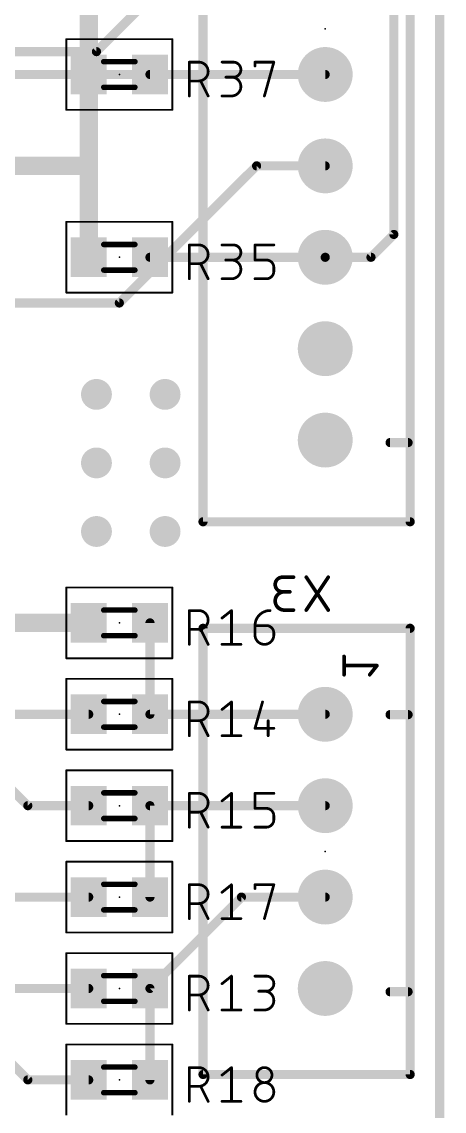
# Model space of a CAD drawing. Extents: x -10 to 79, y 9 to 113.
# Drawn here: x 67.14 to 78.87, y 57.55 to 87.82 of the extents above; entities that cross this region are included whole.
import ezdxf

# ---------------------------------------------------------------- set-up
doc = ezdxf.new("R2010")
doc.units = 0
for name, color, linetype in [('1', 12, 'CONTINUOUS'), ('16', 132, 'CONTINUOUS'), ('17', 110, 'CONTINUOUS'), ('18', 110, 'CONTINUOUS'), ('20', 31, 'CONTINUOUS'), ('22', 253, 'CONTINUOUS'), ('23', 53, 'CONTINUOUS'), ('24', 53, 'CONTINUOUS'), ('25', 253, 'CONTINUOUS'), ('26', 253, 'CONTINUOUS'), ('39', 12, 'CONTINUOUS'), ('51', 253, 'CONTINUOUS'), ('52', 253, 'CONTINUOUS')]:
    doc.layers.add(name, color=color, linetype=linetype)

# ---------------------------------------------------------------- blocks, each defined once
blk = doc.blocks.new('RECT')
blk.add_solid([(-0.5, -0.5), (0.5, -0.5), (-0.5, 0.5), (0.5, 0.5)])
blk = doc.blocks.new('ROUNDP')
at = {"const_width": 0.5}
blk.add_lwpolyline([(0, -0.25, 1), (0, 0.25, 1), (0, -0.25)], format="xyb", dxfattribs=at)
blk = doc.blocks.new('ROUNDV')
at = {"const_width": 0.5}
blk.add_lwpolyline([(0, -0.25, 1), (0, 0.25, 1), (0, -0.25)], format="xyb", dxfattribs=at)

msp = doc.modelspace()

# ---------------------------------------------------------------- linework, layer by layer
at = {"layer": '1'}
for points, const_width in [([(78.74, 113.03), (78.74, 8.89)], 0.254), ([(69, 86.36), (69, 88.9)], 0.508), ([(69, 83.82), (69, 86.36)], 0.508), ([(70.7, 86.36), (75.565, 86.36)], 0.254), ([(64.77, 83.82), (69, 83.82)], 0.508), ([(69, 81.28), (69, 83.82)], 0.508), ([(75.565, 81.28), (70.7, 81.28)], 0.254), ([(66.675, 71.12), (69, 71.12)], 0.508), ([(70.7, 68.58), (70.7, 71.12)], 0.254), ([(69, 68.58), (63.5, 68.58)], 0.254), ([(75.565, 68.58), (70.7, 68.58)], 0.254), ([(67.31, 66.04), (66.675, 66.675)], 0.254), ([(69, 66.04), (67.31, 66.04)], 0.254), ([(75.565, 66.04), (70.7, 66.04)], 0.254), ([(70.7, 66.04), (70.7, 63.5)], 0.254), ([(69, 63.5), (66.675, 63.5)], 0.254), ([(70.7, 60.96), (73.24, 63.5)], 0.254), ([(73.24, 63.5), (75.565, 63.5)], 0.254), ([(69, 60.96), (48.26, 60.96)], 0.254), ([(70.7, 58.42), (70.7, 60.96)], 0.254), ([(66.675, 59.055), (67.31, 58.42)], 0.254), ([(67.31, 58.42), (69, 58.42)], 0.254)]:
    msp.add_lwpolyline(points, dxfattribs=dict(at, const_width=const_width))
for points, const_width in [([(69.127, 86.36, 1), (68.873, 86.36)], 0.254), ([(68.873, 86.36, 1), (69.127, 86.36)], 0.254), ([(70.7, 86.4235, 1), (70.7, 86.2965)], 0.127), ([(75.565, 86.2965, 1), (75.565, 86.4235)], 0.127), ([(69.127, 83.82, 1), (68.873, 83.82)], 0.254), ([(68.873, 83.82, 1), (69.127, 83.82)], 0.254), ([(69, 83.693, 1), (69, 83.947)], 0.254), ([(68.873, 81.28, 1), (69.127, 81.28)], 0.254), ([(70.7, 81.3435, 1), (70.7, 81.2165)], 0.127), ([(75.565, 81.2165, 1), (75.565, 81.3435)], 0.127), ([(69, 70.993, 1), (69, 71.247)], 0.254), ([(70.7635, 71.12, 1), (70.6365, 71.12)], 0.127), ([(69, 68.5165, 1), (69, 68.6435)], 0.127), ([(70.7, 68.6435, 1), (70.7, 68.5165)], 0.127), ([(70.6365, 68.58, 1), (70.7635, 68.58)], 0.127), ([(75.565, 68.5165, 1), (75.565, 68.6435)], 0.127), ([(67.31, 66.1035, 1), (67.31, 65.9765)], 0.127), ([(67.2651, 65.9951, 1), (67.3549, 66.0849)], 0.127), ([(69, 65.9765, 1), (69, 66.1035)], 0.127), ([(70.7, 66.1035, 1), (70.7, 65.9765)], 0.127), ([(70.7635, 66.04, 1), (70.6365, 66.04)], 0.127), ([(75.565, 65.9765, 1), (75.565, 66.1035)], 0.127), ([(69, 63.4365, 1), (69, 63.5635)], 0.127), ([(73.24, 63.5635, 1), (73.24, 63.4365)], 0.127), ([(73.2849, 63.4551, 1), (73.1951, 63.5449)], 0.127), ([(75.565, 63.4365, 1), (75.565, 63.5635)], 0.127), ([(70.6365, 63.5, 1), (70.7635, 63.5)], 0.127), ([(69, 60.8965, 1), (69, 61.0235)], 0.127), ([(70.7635, 60.96, 1), (70.6365, 60.96)], 0.127), ([(70.6551, 61.0049, 1), (70.7449, 60.9151)], 0.127), ([(67.31, 58.4835, 1), (67.31, 58.3565)], 0.127), ([(67.2651, 58.3751, 1), (67.3549, 58.4649)], 0.127), ([(69, 58.3565, 1), (69, 58.4835)], 0.127), ([(70.6365, 58.42, 1), (70.7635, 58.42)], 0.127)]:
    msp.add_lwpolyline(points, format="xyb", dxfattribs=dict(at, const_width=const_width))
at = {"layer": '16', "const_width": 0.254}
for points in [[(78.74, 113.03), (78.74, 8.89)], [(77.47, 94.615), (77.47, 81.915)], [(69.215, 86.995), (71.12, 88.9)], [(53.34, 86.995), (69.215, 86.995)], [(75.565, 86.36), (54.61, 86.36)], [(73.66, 83.82), (69.85, 80.01)], [(75.565, 83.82), (73.66, 83.82)], [(77.47, 81.915), (76.835, 81.28)], [(76.835, 81.28), (75.565, 81.28)], [(69.85, 80.01), (56.515, 80.01)]]:
    msp.add_lwpolyline(points, dxfattribs=at)
at = {"layer": '16', "const_width": 0.127}
for points in [[(69.1701, 87.0399, 1), (69.2599, 86.9501)], [(69.215, 86.9315, 1), (69.215, 87.0585)], [(75.565, 86.2965, 1), (75.565, 86.4235)], [(73.66, 83.8835, 1), (73.66, 83.7565)], [(73.7049, 83.7751, 1), (73.6151, 83.8649)], [(75.565, 83.7565, 1), (75.565, 83.8835)], [(77.4065, 81.915, 1), (77.5335, 81.915)], [(77.5149, 81.8701, 1), (77.4251, 81.9599)], [(75.565, 81.3435, 1), (75.565, 81.2165)], [(76.7901, 81.3249, 1), (76.8799, 81.2351)], [(76.835, 81.2165, 1), (76.835, 81.3435)], [(69.8051, 80.0549, 1), (69.8949, 79.9651)], [(69.85, 79.9465, 1), (69.85, 80.0735)]]:
    msp.add_lwpolyline(points, format="xyb", dxfattribs=at)
at = {"layer": '20', "const_width": 0.254}
msp.add_lwpolyline([(78.74, 113.03), (78.74, 8.89)], dxfattribs=at)
at = {"layer": '22', "const_width": 0.254}
for points in [[(72.1725, 73.93), (72.1725, 101.33)], [(77.9225, 101.33), (77.9225, 73.93)], [(77.865, 76.13), (77.365, 76.13)], [(77.9225, 73.93), (72.1725, 73.93)], [(72.1725, 58.57), (72.1725, 70.97)], [(72.1725, 70.97), (77.9225, 70.97)], [(77.9225, 70.97), (77.9225, 58.57)], [(77.865, 68.57), (77.365, 68.57)], [(77.865, 60.87), (77.365, 60.87)], [(77.9225, 58.57), (72.1725, 58.57)]]:
    msp.add_lwpolyline(points, dxfattribs=at)
at = {"layer": '22', "const_width": 0.127}
for points in [[(77.365, 76.1935, 1), (77.365, 76.0665)], [(77.865, 76.0665, 1), (77.865, 76.1935)], [(72.1725, 73.9935, 1), (72.1725, 73.8665)], [(72.109, 73.93, 1), (72.236, 73.93)], [(77.859, 73.93, 1), (77.986, 73.93)], [(77.9225, 73.8665, 1), (77.9225, 73.9935)], [(72.236, 70.97, 1), (72.109, 70.97)], [(72.1725, 71.0335, 1), (72.1725, 70.9065)], [(77.986, 70.97, 1), (77.859, 70.97)], [(77.9225, 70.9065, 1), (77.9225, 71.0335)], [(77.365, 68.6335, 1), (77.365, 68.5065)], [(77.865, 68.5065, 1), (77.865, 68.6335)], [(77.365, 60.9335, 1), (77.365, 60.8065)], [(77.865, 60.8065, 1), (77.865, 60.9335)], [(72.1725, 58.6335, 1), (72.1725, 58.5065)], [(72.109, 58.57, 1), (72.236, 58.57)], [(77.859, 58.57, 1), (77.986, 58.57)], [(77.9225, 58.5065, 1), (77.9225, 58.6335)]]:
    msp.add_lwpolyline(points, format="xyb", dxfattribs=at)
at = {"layer": '23'}
for p in [(69.85, 86.36), (69.85, 81.28), (69.85, 71.12), (69.85, 68.58), (69.85, 66.04), (69.85, 63.5), (69.85, 60.96), (69.85, 58.42)]:
    msp.add_point(p, dxfattribs=at)
at = {"layer": '24'}
for p in [(75.565, 87.63), (75.565, 64.77)]:
    msp.add_point(p, dxfattribs=at)
at = {"layer": '25', "const_width": 0.0762}
for points in [[(71.7931, 85.7631), (71.7931, 86.7029)], [(71.7931, 86.7029), (72.0542, 86.7029)], [(72.7018, 86.7029), (73.0151, 86.7029)], [(73.6162, 86.5985), (73.6162, 86.7029)], [(73.6162, 86.7029), (74.1383, 86.7029)], [(74.1383, 86.7029), (73.8772, 85.7631)], [(73.0151, 86.2852), (72.8062, 86.2852)], [(72.0542, 86.1808), (71.7931, 86.1808)], [(72.3152, 85.7631), (72.1064, 86.1808)], [(72.7018, 85.7631), (72.9628, 85.7631)], [(71.7931, 80.6831), (71.7931, 81.6229)], [(71.7931, 81.6229), (72.0542, 81.6229)], [(72.7018, 81.6229), (73.0151, 81.6229)], [(73.6162, 81.2052), (73.6162, 81.6229)], [(73.6162, 81.6229), (74.1383, 81.6229)], [(72.0542, 81.1008), (71.7931, 81.1008)], [(72.3152, 80.6831), (72.1064, 81.1008)], [(73.0151, 81.2052), (72.8062, 81.2052)], [(73.9295, 81.2052), (73.6162, 81.2052)], [(74.1383, 80.8919), (74.1383, 80.9964)], [(72.7018, 80.6831), (72.9628, 80.6831)], [(73.6162, 80.6831), (73.9295, 80.6831)], [(71.7931, 70.5231), (71.7931, 71.4629)], [(71.7931, 71.4629), (72.0542, 71.4629)], [(72.7018, 71.2541), (72.9628, 71.4629)], [(72.9628, 71.4629), (72.9628, 70.5231)], [(72.0542, 70.9408), (71.7931, 70.9408)], [(72.3152, 70.5231), (72.1064, 70.9408)], [(73.6162, 71.0452), (73.9295, 71.0452)], [(73.6162, 70.7842), (73.6162, 71.0452)], [(74.1383, 70.8364), (74.1383, 70.7842)], [(72.7018, 70.5231), (73.2239, 70.5231)], [(71.7931, 67.9831), (71.7931, 68.9229)], [(71.7931, 68.9229), (72.0542, 68.9229)], [(72.7018, 68.7141), (72.9628, 68.9229)], [(72.9628, 68.9229), (72.9628, 67.9831)], [(73.825, 68.9229), (73.6162, 68.1919)], [(72.0542, 68.4008), (71.7931, 68.4008)], [(72.3152, 67.9831), (72.1064, 68.4008)], [(73.9817, 68.4008), (73.9817, 67.9831)], [(73.6162, 68.1919), (74.1383, 68.1919)], [(72.7018, 67.9831), (73.2239, 67.9831)], [(71.7931, 65.4431), (71.7931, 66.3829)], [(71.7931, 66.3829), (72.0542, 66.3829)], [(72.7018, 66.1741), (72.9628, 66.3829)], [(72.9628, 66.3829), (72.9628, 65.4431)], [(73.6162, 65.9652), (73.6162, 66.3829)], [(73.6162, 66.3829), (74.1383, 66.3829)], [(73.9295, 65.9652), (73.6162, 65.9652)], [(72.0542, 65.8608), (71.7931, 65.8608)], [(72.3152, 65.4431), (72.1064, 65.8608)], [(74.1383, 65.6519), (74.1383, 65.7564)], [(72.7018, 65.4431), (73.2239, 65.4431)], [(73.6162, 65.4431), (73.9295, 65.4431)], [(71.7931, 62.9031), (71.7931, 63.8429)], [(71.7931, 63.8429), (72.0542, 63.8429)], [(72.7018, 63.6341), (72.9628, 63.8429)], [(72.9628, 63.8429), (72.9628, 62.9031)], [(73.6162, 63.7385), (73.6162, 63.8429)], [(73.6162, 63.8429), (74.1383, 63.8429)], [(74.1383, 63.8429), (73.8772, 62.9031)], [(72.0542, 63.3208), (71.7931, 63.3208)], [(72.3152, 62.9031), (72.1064, 63.3208)], [(72.7018, 62.9031), (73.2239, 62.9031)], [(71.7931, 60.3631), (71.7931, 61.3029)], [(71.7931, 61.3029), (72.0542, 61.3029)], [(72.7018, 61.0941), (72.9628, 61.3029)], [(72.9628, 61.3029), (72.9628, 60.3631)], [(73.6162, 61.3029), (73.9295, 61.3029)], [(73.9295, 60.8852), (73.7206, 60.8852)], [(72.0542, 60.7808), (71.7931, 60.7808)], [(72.3152, 60.3631), (72.1064, 60.7808)], [(72.7018, 60.3631), (73.2239, 60.3631)], [(73.6162, 60.3631), (73.8772, 60.3631)], [(71.7931, 57.8231), (71.7931, 58.7629)], [(71.7931, 58.7629), (72.0542, 58.7629)], [(72.7018, 58.5541), (72.9628, 58.7629)], [(72.9628, 58.7629), (72.9628, 57.8231)], [(72.0542, 58.2408), (71.7931, 58.2408)], [(72.3152, 57.8231), (72.1064, 58.2408)], [(72.7018, 57.8231), (73.2239, 57.8231)]]:
    msp.add_lwpolyline(points, dxfattribs=at)
at = {"layer": '25'}
for points, const_width in [([(71.7931, 86.7219, 1), (71.7931, 86.6839)], 0.0381), ([(71.8122, 86.7029, 1), (71.7741, 86.7029)], 0.0381), ([(72.0542, 86.1808, 1), (72.0542, 86.7029)], 0.0762), ([(72.0542, 86.7219, 1), (72.0542, 86.6839)], 0.0381), ([(72.0542, 86.6839, 1), (72.0542, 86.7219)], 0.0381), ([(72.7018, 86.7219, 1), (72.7018, 86.6839)], 0.0381), ([(73.0151, 86.2852, 1), (73.0151, 86.7029)], 0.0762), ([(73.0151, 86.7219, 1), (73.0151, 86.6839)], 0.0381), ([(73.0151, 86.6839, 1), (73.0151, 86.7219)], 0.0381), ([(73.6352, 86.7029, 1), (73.5971, 86.7029)], 0.0381), ([(73.5971, 86.5985, 1), (73.6352, 86.5985)], 0.0381), ([(73.6162, 86.7219, 1), (73.6162, 86.6839)], 0.0381), ([(74.1567, 86.6978, 1), (74.1199, 86.708)], 0.0381), ([(74.1383, 86.6839, 1), (74.1383, 86.7219)], 0.0381), ([(72.8062, 86.3043, 1), (72.8062, 86.2662)], 0.0381), ([(72.9628, 85.7631, 1), (72.9628, 86.2852)], 0.0762), ([(72.9628, 86.3043, 1), (72.9628, 86.2662)], 0.0381), ([(73.0151, 86.3043, 1), (73.0151, 86.2662)], 0.0381), ([(73.0151, 86.2662, 1), (73.0151, 86.3043)], 0.0381), ([(71.7931, 86.1998, 1), (71.7931, 86.1617)], 0.0381), ([(72.0542, 86.1998, 1), (72.0542, 86.1617)], 0.0381), ([(72.0542, 86.1617, 1), (72.0542, 86.1998)], 0.0381), ([(72.1234, 86.1893, 1), (72.0893, 86.1723)], 0.0381), ([(71.7741, 85.7631, 1), (71.8122, 85.7631)], 0.0381), ([(72.2982, 85.7546, 1), (72.3322, 85.7716)], 0.0381), ([(72.7018, 85.7822, 1), (72.7018, 85.7441)], 0.0381), ([(72.9628, 85.7822, 1), (72.9628, 85.7441)], 0.0381), ([(72.9628, 85.7441, 1), (72.9628, 85.7822)], 0.0381), ([(73.8589, 85.7682, 1), (73.8956, 85.758)], 0.0381), ([(71.7931, 81.6419, 1), (71.7931, 81.6039)], 0.0381), ([(71.8122, 81.6229, 1), (71.7741, 81.6229)], 0.0381), ([(72.0542, 81.1008, 1), (72.0542, 81.6229)], 0.0762), ([(72.0542, 81.6419, 1), (72.0542, 81.6039)], 0.0381), ([(72.0542, 81.6039, 1), (72.0542, 81.6419)], 0.0381), ([(72.7018, 81.6419, 1), (72.7018, 81.6039)], 0.0381), ([(73.0151, 81.2052, 1), (73.0151, 81.6229)], 0.0762), ([(73.0151, 81.6419, 1), (73.0151, 81.6039)], 0.0381), ([(73.0151, 81.6039, 1), (73.0151, 81.6419)], 0.0381), ([(73.6352, 81.6229, 1), (73.5971, 81.6229)], 0.0381), ([(73.6162, 81.6419, 1), (73.6162, 81.6039)], 0.0381), ([(74.1383, 81.6039, 1), (74.1383, 81.6419)], 0.0381), ([(71.7931, 81.1198, 1), (71.7931, 81.0817)], 0.0381), ([(72.0542, 81.1198, 1), (72.0542, 81.0817)], 0.0381), ([(72.0542, 81.0817, 1), (72.0542, 81.1198)], 0.0381), ([(72.1234, 81.1093, 1), (72.0893, 81.0923)], 0.0381), ([(72.8062, 81.2243, 1), (72.8062, 81.1862)], 0.0381), ([(72.9628, 80.6831, 1), (72.9628, 81.2052)], 0.0762), ([(72.9628, 81.2243, 1), (72.9628, 81.1862)], 0.0381), ([(73.0151, 81.2243, 1), (73.0151, 81.1862)], 0.0381), ([(73.0151, 81.1862, 1), (73.0151, 81.2243)], 0.0381), ([(73.6162, 81.2243, 1), (73.6162, 81.1862)], 0.0381), ([(73.5971, 81.2052, 1), (73.6352, 81.2052)], 0.0381), ([(74.1383, 80.9964, 0.4142), (73.9295, 81.2052)], 0.0762), ([(73.9295, 81.2243, 1), (73.9295, 81.1862)], 0.0381), ([(73.9295, 81.1862, 1), (73.9295, 81.2243)], 0.0381), ([(73.9295, 80.6831, 0.4142), (74.1383, 80.8919)], 0.0762), ([(74.1573, 80.9964, 1), (74.1192, 80.9964)], 0.0381), ([(74.1192, 80.9964, 1), (74.1573, 80.9964)], 0.0381), ([(74.1573, 80.8919, 1), (74.1192, 80.8919)], 0.0381), ([(74.1192, 80.8919, 1), (74.1573, 80.8919)], 0.0381), ([(71.7741, 80.6831, 1), (71.8122, 80.6831)], 0.0381), ([(72.2982, 80.6746, 1), (72.3322, 80.6916)], 0.0381), ([(72.7018, 80.7022, 1), (72.7018, 80.6641)], 0.0381), ([(72.9628, 80.7022, 1), (72.9628, 80.6641)], 0.0381), ([(72.9628, 80.6641, 1), (72.9628, 80.7022)], 0.0381), ([(73.6162, 80.7022, 1), (73.6162, 80.6641)], 0.0381), ([(73.9295, 80.7022, 1), (73.9295, 80.6641)], 0.0381), ([(73.9295, 80.6641, 1), (73.9295, 80.7022)], 0.0381), ([(71.8122, 71.4629, 1), (71.7741, 71.4629)], 0.0381), ([(71.7931, 71.4819, 1), (71.7931, 71.4439)], 0.0381), ([(72.0542, 70.9408, 1), (72.0542, 71.4629)], 0.0762), ([(72.0542, 71.4819, 1), (72.0542, 71.4439)], 0.0381), ([(72.0542, 71.4439, 1), (72.0542, 71.4819)], 0.0381), ([(72.9819, 71.4629, 1), (72.9438, 71.4629)], 0.0381), ([(72.9747, 71.448, 1), (72.9509, 71.4778)], 0.0381), ([(74.0339, 71.4629, 0.4142), (73.6162, 71.0452)], 0.0762), ([(74.0339, 71.4439, 1), (74.0339, 71.4819)], 0.0381), ([(72.6899, 71.2689, 1), (72.7137, 71.2392)], 0.0381), ([(71.7931, 70.9598, 1), (71.7931, 70.9217)], 0.0381), ([(72.0542, 70.9598, 1), (72.0542, 70.9217)], 0.0381), ([(72.0542, 70.9217, 1), (72.0542, 70.9598)], 0.0381), ([(72.1234, 70.9493, 1), (72.0893, 70.9323)], 0.0381), ([(73.6162, 71.0643, 1), (73.6162, 71.0262)], 0.0381), ([(73.6352, 71.0452, 1), (73.5971, 71.0452)], 0.0381), ([(73.5971, 71.0452, 1), (73.6352, 71.0452)], 0.0381), ([(74.1383, 70.8364, 0.4142), (73.9295, 71.0452)], 0.0762), ([(73.9295, 71.0643, 1), (73.9295, 71.0262)], 0.0381), ([(73.9295, 71.0262, 1), (73.9295, 71.0643)], 0.0381), ([(74.1573, 70.8364, 1), (74.1192, 70.8364)], 0.0381), ([(74.1192, 70.8364, 1), (74.1573, 70.8364)], 0.0381), ([(71.7741, 70.5231, 1), (71.8122, 70.5231)], 0.0381), ([(72.2982, 70.5146, 1), (72.3322, 70.5316)], 0.0381), ([(72.7018, 70.5421, 1), (72.7018, 70.5041)], 0.0381), ([(72.9438, 70.5231, 1), (72.9819, 70.5231)], 0.0381), ([(73.2239, 70.5041, 1), (73.2239, 70.5421)], 0.0381), ([(73.6162, 70.7842, 1), (74.1383, 70.7842)], 0.0762), ([(73.6352, 70.7842, 1), (73.5971, 70.7842)], 0.0381), ([(73.5971, 70.7842, 1), (73.6352, 70.7842)], 0.0381), ([(74.1573, 70.7842, 1), (74.1192, 70.7842)], 0.0381), ([(74.1192, 70.7842, 1), (74.1573, 70.7842)], 0.0381), ([(71.7931, 68.9419, 1), (71.7931, 68.9039)], 0.0381), ([(71.8122, 68.9229, 1), (71.7741, 68.9229)], 0.0381), ([(72.0542, 68.4008, 1), (72.0542, 68.9229)], 0.0762), ([(72.0542, 68.9419, 1), (72.0542, 68.9039)], 0.0381), ([(72.0542, 68.9039, 1), (72.0542, 68.9419)], 0.0381), ([(72.6899, 68.7289, 1), (72.7137, 68.6992)], 0.0381), ([(72.9819, 68.9229, 1), (72.9438, 68.9229)], 0.0381), ([(72.9747, 68.908, 1), (72.9509, 68.9378)], 0.0381), ([(73.8433, 68.9177, 1), (73.8067, 68.9281)], 0.0381), ([(71.7931, 68.4198, 1), (71.7931, 68.3817)], 0.0381), ([(72.0542, 68.4198, 1), (72.0542, 68.3817)], 0.0381), ([(72.0542, 68.3817, 1), (72.0542, 68.4198)], 0.0381), ([(72.1234, 68.4093, 1), (72.0893, 68.3923)], 0.0381), ([(74.0007, 68.4008, 1), (73.9626, 68.4008)], 0.0381), ([(73.6162, 68.211, 1), (73.6162, 68.1729)], 0.0381), ([(73.5979, 68.1972, 1), (73.6345, 68.1867)], 0.0381), ([(74.1383, 68.1729, 1), (74.1383, 68.211)], 0.0381), ([(71.7741, 67.9831, 1), (71.8122, 67.9831)], 0.0381), ([(72.2982, 67.9746, 1), (72.3322, 67.9916)], 0.0381), ([(72.7018, 68.0022, 1), (72.7018, 67.9641)], 0.0381), ([(72.9438, 67.9831, 1), (72.9819, 67.9831)], 0.0381), ([(73.2239, 67.9641, 1), (73.2239, 68.0022)], 0.0381), ([(73.9626, 67.9831, 1), (74.0007, 67.9831)], 0.0381), ([(71.8122, 66.3829, 1), (71.7741, 66.3829)], 0.0381), ([(71.7931, 66.4019, 1), (71.7931, 66.3639)], 0.0381), ([(72.0542, 65.8608, 1), (72.0542, 66.3829)], 0.0762), ([(72.0542, 66.4019, 1), (72.0542, 66.3639)], 0.0381), ([(72.0542, 66.3639, 1), (72.0542, 66.4019)], 0.0381), ([(72.9819, 66.3829, 1), (72.9438, 66.3829)], 0.0381), ([(72.9747, 66.368, 1), (72.9509, 66.3978)], 0.0381), ([(73.6352, 66.3829, 1), (73.5971, 66.3829)], 0.0381), ([(73.6162, 66.4019, 1), (73.6162, 66.3639)], 0.0381), ([(74.1383, 66.3639, 1), (74.1383, 66.4019)], 0.0381), ([(72.6899, 66.1889, 1), (72.7137, 66.1592)], 0.0381), ([(73.6162, 65.9843, 1), (73.6162, 65.9462)], 0.0381), ([(74.1383, 65.7564, 0.4142), (73.9295, 65.9652)], 0.0762), ([(73.9295, 65.9843, 1), (73.9295, 65.9462)], 0.0381), ([(73.9295, 65.9462, 1), (73.9295, 65.9843)], 0.0381), ([(71.7931, 65.8798, 1), (71.7931, 65.8417)], 0.0381), ([(72.0542, 65.8798, 1), (72.0542, 65.8417)], 0.0381), ([(72.0542, 65.8417, 1), (72.0542, 65.8798)], 0.0381), ([(72.1234, 65.8693, 1), (72.0893, 65.8523)], 0.0381), ([(73.5971, 65.9652, 1), (73.6352, 65.9652)], 0.0381), ([(74.1573, 65.7564, 1), (74.1192, 65.7564)], 0.0381), ([(74.1192, 65.7564, 1), (74.1573, 65.7564)], 0.0381), ([(71.7741, 65.4431, 1), (71.8122, 65.4431)], 0.0381), ([(72.2982, 65.4346, 1), (72.3322, 65.4516)], 0.0381), ([(72.7018, 65.4621, 1), (72.7018, 65.4241)], 0.0381), ([(72.9438, 65.4431, 1), (72.9819, 65.4431)], 0.0381), ([(73.2239, 65.4241, 1), (73.2239, 65.4621)], 0.0381), ([(73.6162, 65.4621, 1), (73.6162, 65.4241)], 0.0381), ([(73.9295, 65.4431, 0.4142), (74.1383, 65.6519)], 0.0762), ([(73.9295, 65.4621, 1), (73.9295, 65.4241)], 0.0381), ([(73.9295, 65.4241, 1), (73.9295, 65.4621)], 0.0381), ([(74.1573, 65.6519, 1), (74.1192, 65.6519)], 0.0381), ([(74.1192, 65.6519, 1), (74.1573, 65.6519)], 0.0381), ([(71.7931, 63.862, 1), (71.7931, 63.8239)], 0.0381), ([(71.8122, 63.8429, 1), (71.7741, 63.8429)], 0.0381), ([(72.0542, 63.862, 1), (72.0542, 63.8239)], 0.0381), ([(72.0542, 63.3208, 1), (72.0542, 63.8429)], 0.0762), ([(72.0542, 63.8239, 1), (72.0542, 63.862)], 0.0381), ([(72.9819, 63.8429, 1), (72.9438, 63.8429)], 0.0381), ([(72.9747, 63.828, 1), (72.9509, 63.8578)], 0.0381), ([(73.6162, 63.862, 1), (73.6162, 63.8239)], 0.0381), ([(73.6352, 63.8429, 1), (73.5971, 63.8429)], 0.0381), ([(74.1567, 63.8378, 1), (74.1199, 63.848)], 0.0381), ([(74.1383, 63.8239, 1), (74.1383, 63.862)], 0.0381), ([(72.6899, 63.6489, 1), (72.7137, 63.6192)], 0.0381), ([(73.5971, 63.7385, 1), (73.6352, 63.7385)], 0.0381), ([(71.7931, 63.3398, 1), (71.7931, 63.3017)], 0.0381), ([(72.0542, 63.3398, 1), (72.0542, 63.3017)], 0.0381), ([(72.0542, 63.3017, 1), (72.0542, 63.3398)], 0.0381), ([(72.1234, 63.3293, 1), (72.0893, 63.3123)], 0.0381), ([(71.7741, 62.9031, 1), (71.8122, 62.9031)], 0.0381), ([(72.2982, 62.8946, 1), (72.3322, 62.9116)], 0.0381), ([(72.7018, 62.9222, 1), (72.7018, 62.8841)], 0.0381), ([(72.9438, 62.9031, 1), (72.9819, 62.9031)], 0.0381), ([(73.2239, 62.8841, 1), (73.2239, 62.9222)], 0.0381), ([(73.8589, 62.9082, 1), (73.8956, 62.898)], 0.0381), ([(71.7931, 61.322, 1), (71.7931, 61.2839)], 0.0381), ([(71.8122, 61.3029, 1), (71.7741, 61.3029)], 0.0381), ([(72.0542, 61.322, 1), (72.0542, 61.2839)], 0.0381), ([(72.0542, 60.7808, 1), (72.0542, 61.3029)], 0.0762), ([(72.0542, 61.2839, 1), (72.0542, 61.322)], 0.0381), ([(72.9819, 61.3029, 1), (72.9438, 61.3029)], 0.0381), ([(72.9747, 61.288, 1), (72.9509, 61.3178)], 0.0381), ([(73.6162, 61.322, 1), (73.6162, 61.2839)], 0.0381), ([(73.9295, 61.322, 1), (73.9295, 61.2839)], 0.0381), ([(73.9295, 60.8852, 1), (73.9295, 61.3029)], 0.0762), ([(73.9295, 61.2839, 1), (73.9295, 61.322)], 0.0381), ([(72.6899, 61.1089, 1), (72.7137, 61.0792)], 0.0381), ([(73.7206, 60.9043, 1), (73.7206, 60.8662)], 0.0381), ([(73.8772, 60.3631, 1), (73.8772, 60.8852)], 0.0762), ([(73.8772, 60.9043, 1), (73.8772, 60.8662)], 0.0381), ([(73.9295, 60.9043, 1), (73.9295, 60.8662)], 0.0381), ([(73.9295, 60.8662, 1), (73.9295, 60.9043)], 0.0381), ([(71.7931, 60.7998, 1), (71.7931, 60.7617)], 0.0381), ([(72.0542, 60.7998, 1), (72.0542, 60.7617)], 0.0381), ([(72.0542, 60.7617, 1), (72.0542, 60.7998)], 0.0381), ([(72.1234, 60.7893, 1), (72.0893, 60.7723)], 0.0381), ([(71.7741, 60.3631, 1), (71.8122, 60.3631)], 0.0381), ([(72.2982, 60.3546, 1), (72.3322, 60.3716)], 0.0381), ([(72.7018, 60.3822, 1), (72.7018, 60.3441)], 0.0381), ([(72.9438, 60.3631, 1), (72.9819, 60.3631)], 0.0381), ([(73.2239, 60.3441, 1), (73.2239, 60.3822)], 0.0381), ([(73.6162, 60.3822, 1), (73.6162, 60.3441)], 0.0381), ([(73.8772, 60.3822, 1), (73.8772, 60.3441)], 0.0381), ([(73.8772, 60.3441, 1), (73.8772, 60.3822)], 0.0381), ([(71.7931, 58.782, 1), (71.7931, 58.7439)], 0.0381), ([(71.8122, 58.7629, 1), (71.7741, 58.7629)], 0.0381), ([(72.0542, 58.2408, 1), (72.0542, 58.7629)], 0.0762), ([(72.0542, 58.782, 1), (72.0542, 58.7439)], 0.0381), ([(72.0542, 58.7439, 1), (72.0542, 58.782)], 0.0381), ([(72.9819, 58.7629, 1), (72.9438, 58.7629)], 0.0381), ([(72.9747, 58.748, 1), (72.9509, 58.7778)], 0.0381), ([(74.0861, 58.5541, 1), (73.6684, 58.5541)], 0.0762), ([(72.6899, 58.5689, 1), (72.7137, 58.5392)], 0.0381), ([(73.6684, 58.5541, 1), (74.0861, 58.5541)], 0.0762), ([(73.6874, 58.5541, 1), (73.6493, 58.5541)], 0.0381), ([(73.6493, 58.5541, 1), (73.6874, 58.5541)], 0.0381), ([(74.1051, 58.5541, 1), (74.067, 58.5541)], 0.0381), ([(74.067, 58.5541, 1), (74.1051, 58.5541)], 0.0381), ([(71.7931, 58.2598, 1), (71.7931, 58.2217)], 0.0381), ([(72.0542, 58.2598, 1), (72.0542, 58.2217)], 0.0381), ([(72.0542, 58.2217, 1), (72.0542, 58.2598)], 0.0381), ([(72.1234, 58.2493, 1), (72.0893, 58.2323)], 0.0381), ([(74.1383, 58.0842, 1), (73.6162, 58.0842)], 0.0762), ([(71.7741, 57.8231, 1), (71.8122, 57.8231)], 0.0381), ([(72.2982, 57.8146, 1), (72.3322, 57.8316)], 0.0381), ([(72.7018, 57.8422, 1), (72.7018, 57.8041)], 0.0381), ([(72.9438, 57.8231, 1), (72.9819, 57.8231)], 0.0381), ([(73.2239, 57.8041, 1), (73.2239, 57.8422)], 0.0381), ([(73.6162, 58.0842, 1), (74.1383, 58.0842)], 0.0762), ([(73.6352, 58.0842, 1), (73.5971, 58.0842)], 0.0381), ([(73.5971, 58.0842, 1), (73.6352, 58.0842)], 0.0381), ([(74.1573, 58.0842, 1), (74.1192, 58.0842)], 0.0381), ([(74.1192, 58.0842, 1), (74.1573, 58.0842)], 0.0381)]:
    msp.add_lwpolyline(points, format="xyb", dxfattribs=dict(at, const_width=const_width))
at = {"layer": '26'}
for points, const_width in [([(74.3792, 72.3902, 1), (74.3792, 71.9838)], 0.1016), ([(74.3792, 72.4156, 1), (74.3792, 72.3648)], 0.0508), ([(74.3792, 72.3648, 1), (74.3792, 72.4156)], 0.0508), ([(74.684, 72.3648, 1), (74.684, 72.4156)], 0.0508), ([(75.0607, 72.4043, 1), (75.0185, 72.3761)], 0.0508), ([(75.6703, 72.3761, 1), (75.6281, 72.4043)], 0.0508), ([(74.43, 71.9838, 1), (74.43, 71.4758)], 0.1016), ([(74.3792, 72.0092, 1), (74.3792, 71.9584)], 0.0508), ([(74.3792, 71.9584, 1), (74.3792, 72.0092)], 0.0508), ([(74.43, 71.9584, 1), (74.43, 72.0092)], 0.0508), ([(74.5824, 71.9584, 1), (74.5824, 72.0092)], 0.0508), ([(74.43, 71.5012, 1), (74.43, 71.4504)], 0.0508), ([(74.43, 71.4504, 1), (74.43, 71.5012)], 0.0508), ([(74.684, 71.4504, 1), (74.684, 71.5012)], 0.0508), ([(75.0185, 71.4899, 1), (75.0607, 71.4617)], 0.0508), ([(75.6281, 71.4617, 1), (75.6703, 71.4899)], 0.0508)]:
    msp.add_lwpolyline(points, format="xyb", dxfattribs=dict(at, const_width=const_width))
at = {"layer": '26', "const_width": 0.1016}
for points in [[(74.684, 72.3902), (74.3792, 72.3902)], [(75.6492, 71.4758), (75.0396, 72.3902)], [(75.6492, 72.3902), (75.0396, 71.4758)], [(74.3792, 71.9838), (74.5824, 71.9838)], [(74.684, 71.4758), (74.43, 71.4758)]]:
    msp.add_lwpolyline(points, dxfattribs=at)
at = {"layer": '39', "const_width": 0.0508}
for points in [[(68.377, 85.377), (68.377, 87.343)], [(68.377, 87.343), (71.323, 87.343)], [(71.323, 87.343), (71.323, 85.377)], [(71.323, 85.377), (68.377, 85.377)], [(68.377, 80.297), (68.377, 82.263)], [(68.377, 82.263), (71.323, 82.263)], [(71.323, 82.263), (71.323, 80.297)], [(71.323, 80.297), (68.377, 80.297)], [(68.377, 70.137), (68.377, 72.103)], [(68.377, 72.103), (71.323, 72.103)], [(71.323, 72.103), (71.323, 70.137)], [(71.323, 70.137), (68.377, 70.137)], [(68.377, 67.597), (68.377, 69.563)], [(68.377, 69.563), (71.323, 69.563)], [(71.323, 69.563), (71.323, 67.597)], [(71.323, 67.597), (68.377, 67.597)], [(68.377, 65.057), (68.377, 67.023)], [(68.377, 67.023), (71.323, 67.023)], [(71.323, 67.023), (71.323, 65.057)], [(71.323, 65.057), (68.377, 65.057)], [(68.377, 62.517), (68.377, 64.483)], [(68.377, 64.483), (71.323, 64.483)], [(71.323, 64.483), (71.323, 62.517)], [(71.323, 62.517), (68.377, 62.517)], [(68.377, 59.977), (68.377, 61.943)], [(68.377, 61.943), (71.323, 61.943)], [(71.323, 61.943), (71.323, 59.977)], [(71.323, 59.977), (68.377, 59.977)], [(68.377, 57.437), (68.377, 59.403)], [(68.377, 59.403), (71.323, 59.403)], [(71.323, 59.403), (71.323, 57.437)]]:
    msp.add_lwpolyline(points, dxfattribs=at)
at = {"layer": '39', "const_width": 0.0254}
for points in [[(68.3897, 87.343, 1), (68.3643, 87.343)], [(68.377, 87.3557, 1), (68.377, 87.3303)], [(71.3357, 87.343, 1), (71.3103, 87.343)], [(71.323, 87.3303, 1), (71.323, 87.3557)], [(68.377, 85.3897, 1), (68.377, 85.3643)], [(68.3643, 85.377, 1), (68.3897, 85.377)], [(71.3103, 85.377, 1), (71.3357, 85.377)], [(71.323, 85.3643, 1), (71.323, 85.3897)], [(68.3897, 82.263, 1), (68.3643, 82.263)], [(68.377, 82.2757, 1), (68.377, 82.2503)], [(71.3357, 82.263, 1), (71.3103, 82.263)], [(71.323, 82.2503, 1), (71.323, 82.2757)], [(68.377, 80.3097, 1), (68.377, 80.2843)], [(68.3643, 80.297, 1), (68.3897, 80.297)], [(71.3103, 80.297, 1), (71.3357, 80.297)], [(71.323, 80.2843, 1), (71.323, 80.3097)], [(68.3897, 72.103, 1), (68.3643, 72.103)], [(68.377, 72.1157, 1), (68.377, 72.0903)], [(71.3357, 72.103, 1), (71.3103, 72.103)], [(71.323, 72.0903, 1), (71.323, 72.1157)], [(68.377, 70.1497, 1), (68.377, 70.1243)], [(68.3643, 70.137, 1), (68.3897, 70.137)], [(71.3103, 70.137, 1), (71.3357, 70.137)], [(71.323, 70.1243, 1), (71.323, 70.1497)], [(68.3897, 69.563, 1), (68.3643, 69.563)], [(68.377, 69.5757, 1), (68.377, 69.5503)], [(71.3357, 69.563, 1), (71.3103, 69.563)], [(71.323, 69.5503, 1), (71.323, 69.5757)], [(68.377, 67.6097, 1), (68.377, 67.5843)], [(68.3643, 67.597, 1), (68.3897, 67.597)], [(71.3103, 67.597, 1), (71.3357, 67.597)], [(71.323, 67.5843, 1), (71.323, 67.6097)], [(68.3897, 67.023, 1), (68.3643, 67.023)], [(68.377, 67.0357, 1), (68.377, 67.0103)], [(71.3357, 67.023, 1), (71.3103, 67.023)], [(71.323, 67.0103, 1), (71.323, 67.0357)], [(68.377, 65.0697, 1), (68.377, 65.0443)], [(68.3643, 65.057, 1), (68.3897, 65.057)], [(71.3103, 65.057, 1), (71.3357, 65.057)], [(71.323, 65.0443, 1), (71.323, 65.0697)], [(68.3897, 64.483, 1), (68.3643, 64.483)], [(68.377, 64.4957, 1), (68.377, 64.4703)], [(71.3357, 64.483, 1), (71.3103, 64.483)], [(71.323, 64.4703, 1), (71.323, 64.4957)], [(68.377, 62.5297, 1), (68.377, 62.5043)], [(68.3643, 62.517, 1), (68.3897, 62.517)], [(71.3103, 62.517, 1), (71.3357, 62.517)], [(71.323, 62.5043, 1), (71.323, 62.5297)], [(68.3897, 61.943, 1), (68.3643, 61.943)], [(68.377, 61.9557, 1), (68.377, 61.9303)], [(71.3357, 61.943, 1), (71.3103, 61.943)], [(71.323, 61.9303, 1), (71.323, 61.9557)], [(68.377, 59.9897, 1), (68.377, 59.9643)], [(68.3643, 59.977, 1), (68.3897, 59.977)], [(71.3103, 59.977, 1), (71.3357, 59.977)], [(71.323, 59.9643, 1), (71.323, 59.9897)], [(68.3897, 59.403, 1), (68.3643, 59.403)], [(68.377, 59.4157, 1), (68.377, 59.3903)], [(71.3357, 59.403, 1), (71.3103, 59.403)], [(71.323, 59.3903, 1), (71.323, 59.4157)]]:
    msp.add_lwpolyline(points, format="xyb", dxfattribs=at)
at = {"layer": '51', "const_width": 0.1524}
for points in [[(70.282, 86.716), (69.418, 86.716)], [(69.418, 86.004), (70.282, 86.004)], [(70.282, 81.636), (69.418, 81.636)], [(69.418, 80.924), (70.282, 80.924)], [(70.282, 71.476), (69.418, 71.476)], [(69.418, 70.764), (70.282, 70.764)], [(70.282, 68.936), (69.418, 68.936)], [(69.418, 68.224), (70.282, 68.224)], [(70.282, 66.396), (69.418, 66.396)], [(69.418, 65.684), (70.282, 65.684)], [(70.282, 63.856), (69.418, 63.856)], [(69.418, 63.144), (70.282, 63.144)], [(70.282, 61.316), (69.418, 61.316)], [(69.418, 60.604), (70.282, 60.604)], [(70.282, 58.776), (69.418, 58.776)], [(69.418, 58.064), (70.282, 58.064)]]:
    msp.add_lwpolyline(points, dxfattribs=at)
at = {"layer": '51', "const_width": 0.0762}
for points in [[(69.418, 86.7541, 1), (69.418, 86.6779)], [(70.282, 86.6779, 1), (70.282, 86.7541)], [(69.418, 86.0421, 1), (69.418, 85.9659)], [(70.282, 85.9659, 1), (70.282, 86.0421)], [(69.418, 81.6741, 1), (69.418, 81.5979)], [(70.282, 81.5979, 1), (70.282, 81.6741)], [(69.418, 80.9621, 1), (69.418, 80.8859)], [(70.282, 80.8859, 1), (70.282, 80.9621)], [(69.418, 71.5141, 1), (69.418, 71.4379)], [(70.282, 71.4379, 1), (70.282, 71.5141)], [(69.418, 70.8021, 1), (69.418, 70.7259)], [(70.282, 70.7259, 1), (70.282, 70.8021)], [(69.418, 68.9741, 1), (69.418, 68.8979)], [(70.282, 68.8979, 1), (70.282, 68.9741)], [(69.418, 68.2621, 1), (69.418, 68.1859)], [(70.282, 68.1859, 1), (70.282, 68.2621)], [(69.418, 66.4341, 1), (69.418, 66.3579)], [(70.282, 66.3579, 1), (70.282, 66.4341)], [(69.418, 65.7221, 1), (69.418, 65.6459)], [(70.282, 65.6459, 1), (70.282, 65.7221)], [(69.418, 63.8941, 1), (69.418, 63.8179)], [(70.282, 63.8179, 1), (70.282, 63.8941)], [(69.418, 63.1821, 1), (69.418, 63.1059)], [(70.282, 63.1059, 1), (70.282, 63.1821)], [(69.418, 61.3541, 1), (69.418, 61.2779)], [(70.282, 61.2779, 1), (70.282, 61.3541)], [(69.418, 60.6421, 1), (69.418, 60.5659)], [(70.282, 60.5659, 1), (70.282, 60.6421)], [(69.418, 58.8141, 1), (69.418, 58.7379)], [(70.282, 58.7379, 1), (70.282, 58.8141)], [(69.418, 58.1021, 1), (69.418, 58.0259)], [(70.282, 58.0259, 1), (70.282, 58.1021)]]:
    msp.add_lwpolyline(points, format="xyb", dxfattribs=at)
at = {"layer": '52', "const_width": 0.1016}
for points in [[(76.0873, 69.6787), (76.0873, 70.1867)], [(77.0017, 69.9327), (76.0873, 69.9327)], [(76.7985, 69.6787), (77.0017, 69.9327)]]:
    msp.add_lwpolyline(points, dxfattribs=at)
at = {"layer": '52', "const_width": 0.0508}
for points in [[(76.1127, 70.1867, 1), (76.0619, 70.1867)], [(76.0873, 69.9581, 1), (76.0873, 69.9073)], [(77.0215, 69.9168, 1), (76.9819, 69.9486)], [(77.0017, 69.9073, 1), (77.0017, 69.9581)], [(76.0619, 69.6787, 1), (76.1127, 69.6787)], [(76.7787, 69.6946, 1), (76.8183, 69.6628)]]:
    msp.add_lwpolyline(points, format="xyb", dxfattribs=at)

# ---------------------------------------------------------------- block references
at = {"layer": '1', "yscale": 1.1, "rotation": 180}
for p in [(69, 86.36), (70.7, 86.36), (69, 81.28), (70.7, 81.28), (69, 71.12), (70.7, 71.12), (69, 68.58), (70.7, 68.58), (69, 66.04), (70.7, 66.04), (69, 63.5), (70.7, 63.5), (69, 60.96), (70.7, 60.96), (69, 58.42), (70.7, 58.42)]:
    msp.add_blockref('RECT', p, dxfattribs=at)
at = {"layer": '17', "xscale": 1.524, "yscale": 1.524, "rotation": 180}
for p in [(75.565, 86.36), (75.565, 86.36), (75.565, 83.82), (75.565, 83.82), (75.565, 81.28), (75.565, 81.28), (75.565, 78.74), (75.565, 78.74), (75.565, 76.2), (75.565, 76.2), (75.565, 68.58), (75.565, 68.58), (75.565, 66.04), (75.565, 66.04), (75.565, 63.5), (75.565, 63.5), (75.565, 60.96), (75.565, 60.96)]:
    msp.add_blockref('ROUNDP', p, dxfattribs=at)
at = {"layer": '18', "xscale": 0.8564, "yscale": 0.8564}
for p in [(69.215, 77.47), (69.215, 77.47), (71.12, 77.47), (71.12, 77.47), (69.215, 75.565), (69.215, 75.565), (71.12, 75.565), (71.12, 75.565), (69.215, 73.66), (69.215, 73.66), (71.12, 73.66), (71.12, 73.66)]:
    msp.add_blockref('ROUNDV', p, dxfattribs=at)
at = {"layer": '51', "xscale": 0.4064, "yscale": 0.8636, "rotation": 180}
for p in [(69.215, 86.36), (70.485, 86.36), (69.215, 81.28), (70.485, 81.28), (69.215, 71.12), (70.485, 71.12), (69.215, 68.58), (70.485, 68.58), (69.215, 66.04), (70.485, 66.04), (69.215, 63.5), (70.485, 63.5), (69.215, 60.96), (70.485, 60.96), (69.215, 58.42), (70.485, 58.42)]:
    msp.add_blockref('RECT', p, dxfattribs=at)

doc.saveas('drawing.dxf')
